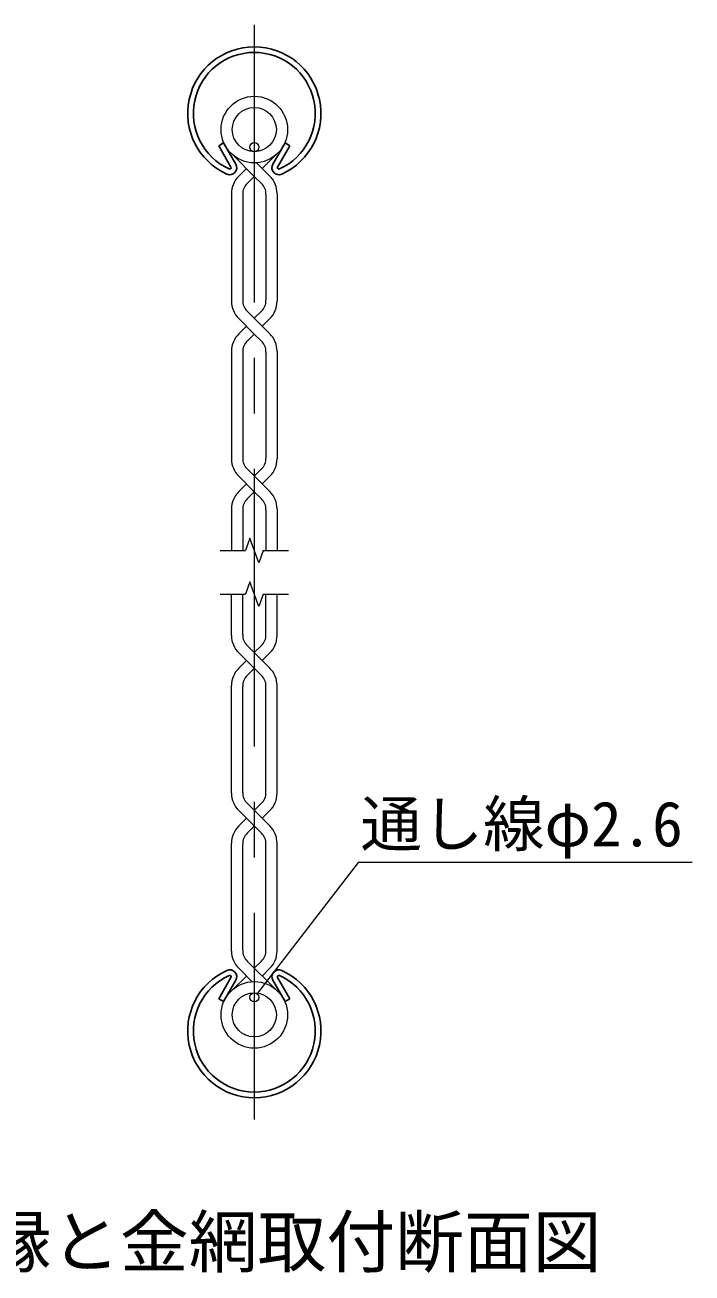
# Model space of a CAD drawing. Units: millimetres, scale not verified. Extents: x -8400 to 8400, y -5940 to 5940.
# Drawn here: x 274 to 1801, y 671 to 3527 of the extents above; entities that cross this region are included whole.
import ezdxf
from ezdxf.enums import TextEntityAlignment as Align

# ---------------------------------------------------------------- set-up
doc = ezdxf.new("R2010")
doc.units = ezdxf.units.MM
doc.header["$LTSCALE"] = 20
doc.linetypes.add('USER1', pattern=[50.8, 31.75, -6.35, 6.35, -6.35])
for name, color, linetype, lineweight in [('0-1_D-STR1', 1, 'Continuous', 25), ('0-4_D-BMK', 2, 'USER1', 13), ('0-5_D-STR-DIM', 7, 'Continuous', 13), ('0-8_D-STR3', 3, 'Continuous', 13), ('0-9_D-STR-TXT', 7, 'Continuous', 13), ('0-A_D-TTL-TXT', 7, 'Continuous', 13), ('0-B_D-STR2', 7, 'Continuous', 13)]:
    doc.layers.add(name, color=color, linetype=linetype, lineweight=lineweight)
doc.styles.add('ＭＳ ゴシック', font='')
doc.styles.get('ＭＳ ゴシック').set_extended_font_data('MS Gothic')

msp = doc.modelspace()

# ---------------------------------------------------------------- linework, layer by layer
at = {"layer": '0-1_D-STR1'}
for p, q in [((717.39, 3250.39), (728.5, 3256.81)), ((756.58, 3208.19), (728.5, 3256.81)), ((841.13, 3208.19), (869.2, 3256.81)), ((880.31, 3250.39), (869.2, 3256.81)), ((745.46, 3201.77), (717.39, 3250.39)), ((852.24, 3201.77), (880.31, 3250.39)), ((745.46, 1347.22), (717.39, 1298.59)), ((852.24, 1347.22), (880.31, 1298.59)), ((756.58, 1340.8), (728.5, 1292.17)), ((841.13, 1340.8), (869.2, 1292.17)), ((717.39, 1298.59), (728.5, 1292.17)), ((880.31, 1298.59), (869.2, 1292.17))]:
    msp.add_line(p, q, dxfattribs=at)
for centre, radius, start, end in [((798.85, 3324.42), 152.4, 294.32478, 245.67522), ((798.85, 3324.42), 139.57, 294.32478, 245.67522), ((742.68, 3200.16), 16.04, 245.67522, 30), ((742.68, 3200.16), 3.21, 245.67522, 30), ((855.02, 3200.16), 16.04, 150, 294.32478), ((855.02, 3200.16), 3.21, 150, 294.32478), ((798.85, 1224.57), 152.4, 114.32478, 65.67522), ((798.85, 1224.57), 139.57, 114.32478, 65.67522), ((742.68, 1348.82), 16.04, 330, 114.32478), ((742.68, 1348.82), 3.21, 330, 114.32478), ((855.02, 1348.82), 16.04, 65.67522, 210), ((855.02, 1348.82), 3.21, 65.67522, 210)]:
    msp.add_arc(centre, radius, start, end, dxfattribs=at)
at = {"layer": '0-4_D-BMK'}
msp.add_line((798.85, 3526.82), (798.85, 1022.17), dxfattribs=at)
at = {"layer": '0-5_D-STR-DIM'}
for p, q in [((788.59, 2352.68), (778.33, 2324.49)), ((809.11, 2296.3), (788.59, 2352.68)), ((720.58, 2324.49), (778.33, 2324.49)), ((819.37, 2324.49), (809.11, 2296.3)), ((819.37, 2324.49), (877.12, 2324.49)), ((788.59, 2252.68), (778.33, 2224.49)), ((809.11, 2196.3), (788.59, 2252.68)), ((720.58, 2224.49), (778.33, 2224.49)), ((819.37, 2224.49), (809.11, 2196.3)), ((819.37, 2224.49), (877.12, 2224.49))]:
    msp.add_line(p, q, dxfattribs=at)
at = {"layer": '0-8_D-STR3'}
for centre in [(798.85, 3247.24), (798.85, 1301.75)]:
    msp.add_circle(centre, 10.4, dxfattribs=at)
at = {"layer": '0-9_D-STR-TXT'}
msp.add_lwpolyline([(1800.61, 1610.21), (1036.74, 1610.21), (806.42, 1311.57)], dxfattribs=at)
at = {"layer": '0-B_D-STR2'}
for p, q in [((798.85, 3180.29), (751.4, 3227.75)), ((817, 3198.44), (846.3, 3227.75)), ((834.63, 3180.82), (804.09, 3211.35)), ((763.07, 3180.82), (780.7, 3198.44)), ((782.65, 3164.09), (798.85, 3180.29)), ((815.05, 3164.09), (798.85, 3180.29)), ((746.67, 3141.22), (746.67, 2894.72)), ((772.34, 3139.2), (772.34, 2896.74)), ((825.36, 3139.2), (825.36, 2896.74)), ((851.03, 3141.22), (851.03, 2894.72)), ((834.63, 2819.87), (782.65, 2871.85)), ((815.05, 2871.85), (798.85, 2855.65)), ((798.85, 2819.35), (763.07, 2855.12)), ((780.7, 2837.5), (763.07, 2819.87)), ((763.07, 2819.87), (780.7, 2837.5)), ((834.63, 2855.12), (817, 2837.5)), ((782.65, 2803.14), (798.85, 2819.35)), ((815.05, 2803.14), (798.85, 2819.35)), ((746.67, 2780.27), (746.67, 2533.77)), ((772.34, 2778.25), (772.34, 2535.79)), ((825.36, 2778.25), (825.36, 2535.79)), ((851.03, 2780.27), (851.03, 2533.77)), ((798.85, 2458.4), (763.07, 2494.18)), ((834.63, 2458.92), (782.65, 2510.9)), ((815.05, 2510.9), (798.85, 2494.7)), ((834.63, 2494.18), (817, 2476.55)), ((780.7, 2476.55), (763.07, 2458.92)), ((763.07, 2458.92), (780.7, 2476.55)), ((782.65, 2442.2), (798.85, 2458.4)), ((815.05, 2442.2), (798.85, 2458.4)), ((746.67, 2419.32), (746.67, 2324.49)), ((772.34, 2417.31), (772.34, 2324.49)), ((825.36, 2417.31), (825.36, 2324.49)), ((851.03, 2419.32), (851.03, 2324.49)), ((746.67, 2129.66), (746.67, 2224.49)), ((772.34, 2131.68), (772.34, 2224.49)), ((825.36, 2131.68), (825.36, 2224.49)), ((851.03, 2129.66), (851.03, 2224.49)), ((815.05, 2038.08), (763.07, 2090.06)), ((834.63, 2054.81), (782.65, 2106.79)), ((815.05, 2106.79), (798.85, 2090.58)), ((834.63, 2090.06), (817, 2072.44)), ((780.7, 2072.44), (763.07, 2054.81)), ((798.85, 2054.29), (782.65, 2038.08)), ((746.67, 1768.71), (746.67, 2015.21)), ((772.34, 1770.73), (772.34, 2013.19)), ((825.36, 1770.73), (825.36, 2013.19)), ((851.03, 1768.71), (851.03, 2015.21)), ((834.63, 1693.86), (782.65, 1745.84)), ((815.05, 1745.84), (798.85, 1729.64)), ((815.05, 1677.14), (763.07, 1729.12)), ((834.63, 1729.12), (817, 1711.49)), ((780.7, 1711.49), (763.07, 1693.86)), ((798.85, 1693.34), (782.65, 1677.14)), ((746.67, 1407.77), (746.67, 1654.26)), ((772.34, 1409.78), (772.34, 1652.25)), ((825.36, 1409.78), (825.36, 1652.25)), ((851.03, 1407.77), (851.03, 1654.26)), ((782.65, 1384.89), (846.3, 1321.24)), ((815.05, 1384.89), (798.85, 1368.69)), ((780.7, 1350.54), (751.4, 1321.24)), ((763.07, 1368.17), (793.61, 1337.64)), ((834.63, 1368.17), (817, 1350.54))]:
    msp.add_line(p, q, dxfattribs=at)
for centre, radius in [((798.85, 3287.37), 76.2), ((798.85, 3287.37), 50.53), ((798.85, 1261.62), 76.2), ((798.85, 1261.62), 50.53)]:
    msp.add_circle(centre, radius, dxfattribs=at)
for centre, radius, start, end in [((802.67, 3141.22), 56, 135, 180), ((795.03, 3141.22), 56, 0, 45), ((802.67, 3141.22), 30.4, 131.19984, 183.80396), ((795.03, 3141.22), 30.4, 356.19604, 48.80016), ((802.67, 2894.72), 56, 180, 225), ((802.67, 2894.72), 30.4, 176.19604, 228.80016), ((795.03, 2894.72), 30.4, 311.19984, 3.80396), ((795.03, 2894.72), 56, 315, 0), ((802.67, 2780.27), 56, 135, 180), ((802.67, 2780.27), 30.4, 131.19984, 183.80396), ((795.03, 2780.27), 30.4, 356.19604, 48.80016), ((795.03, 2780.27), 56, 0, 45), ((802.67, 2533.77), 56, 180, 225), ((802.67, 2533.77), 30.4, 176.19604, 228.80016), ((795.03, 2533.77), 30.4, 311.19984, 3.80396), ((795.03, 2533.77), 56, 315, 0), ((802.67, 2419.32), 56, 135, 180), ((795.03, 2419.32), 56, 0, 45), ((802.67, 2419.32), 30.4, 131.19984, 183.80396), ((795.03, 2419.32), 30.4, 356.19604, 48.80016), ((802.67, 2129.66), 56, 180, 225), ((802.67, 2129.66), 30.4, 176.19604, 228.80016), ((795.03, 2129.66), 30.4, 311.19984, 3.80396), ((795.03, 2129.66), 56, 315, 0), ((802.67, 2015.21), 56, 135, 180), ((802.67, 2015.21), 30.4, 131.19984, 183.80396), ((795.03, 2015.21), 30.4, 356.19604, 48.80016), ((795.03, 2015.21), 56, 0, 45), ((802.67, 1768.71), 30.4, 176.19604, 228.80016), ((795.03, 1768.71), 30.4, 311.19984, 3.80396), ((802.67, 1768.71), 56, 180, 225), ((795.03, 1768.71), 56, 315, 0), ((802.67, 1654.26), 56, 135, 180), ((795.03, 1654.26), 56, 0, 45), ((802.67, 1654.26), 30.4, 131.19984, 183.80396), ((795.03, 1654.26), 30.4, 356.19604, 48.80016), ((802.67, 1407.77), 56, 180, 225), ((802.67, 1407.77), 30.4, 176.19604, 228.80016), ((795.03, 1407.77), 30.4, 311.19984, 3.80396), ((795.03, 1407.77), 56, 315, 0)]:
    msp.add_arc(centre, radius, start, end, dxfattribs=at)

# ---------------------------------------------------------------- texts
at = {"layer": '0-9_D-STR-TXT', "style": 'ＭＳ ゴシック'}
msp.add_text('通し線φ2.6', height=102.9, dxfattribs=at).set_placement((1041.93, 1616.42), align=Align.BOTTOM_LEFT)
at = {"layer": '0-A_D-TTL-TXT', "style": 'ＭＳ ゴシック'}
msp.add_text('胴縁と金網取付断面図', height=115.4, dxfattribs=at).set_placement((19.16, 650.3), align=Align.BOTTOM_LEFT)

doc.saveas('drawing.dxf')
